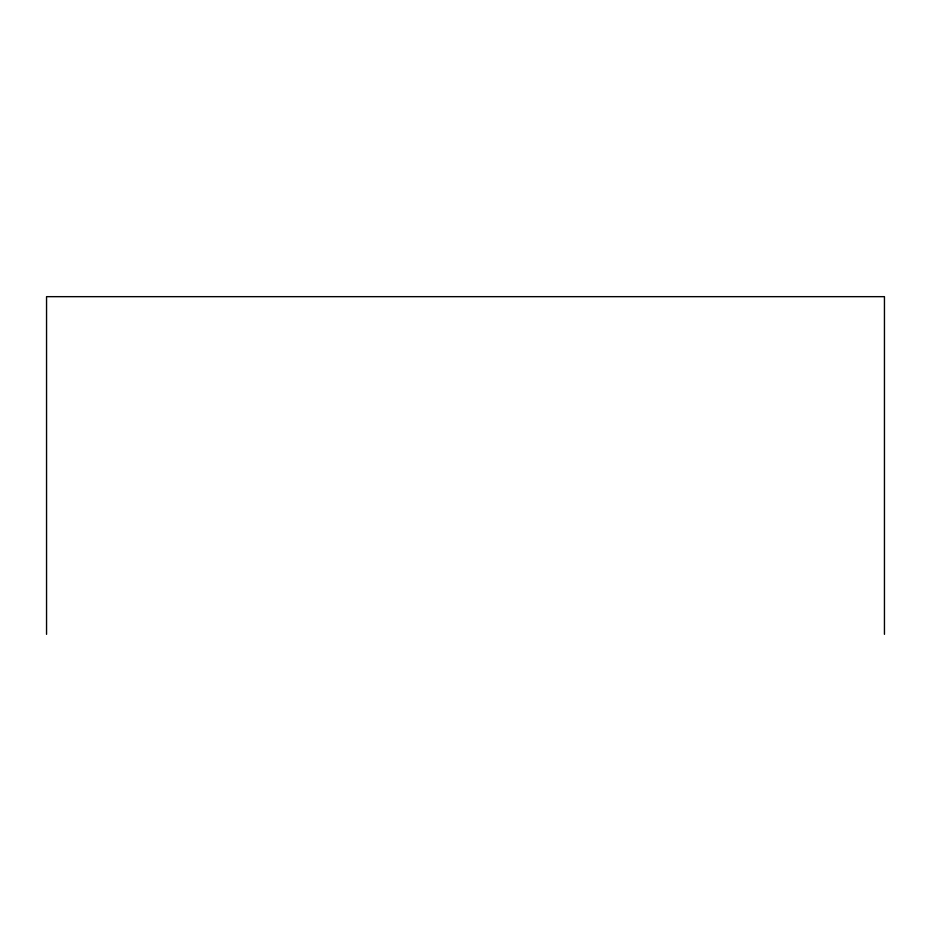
<?xml version="1.0" encoding="UTF-8"?>
<svg xmlns="http://www.w3.org/2000/svg" width="931" height="931" viewBox="0 0 931 931"><rect width="100%" height="100%" fill="white"/><g stroke="black" fill="none" stroke-linecap="round" stroke-linejoin="round"><path stroke-width="1.4" d="M884.45 634.337L884.45 296.663L46.55 296.663L46.55 634.337"/></g></svg>
